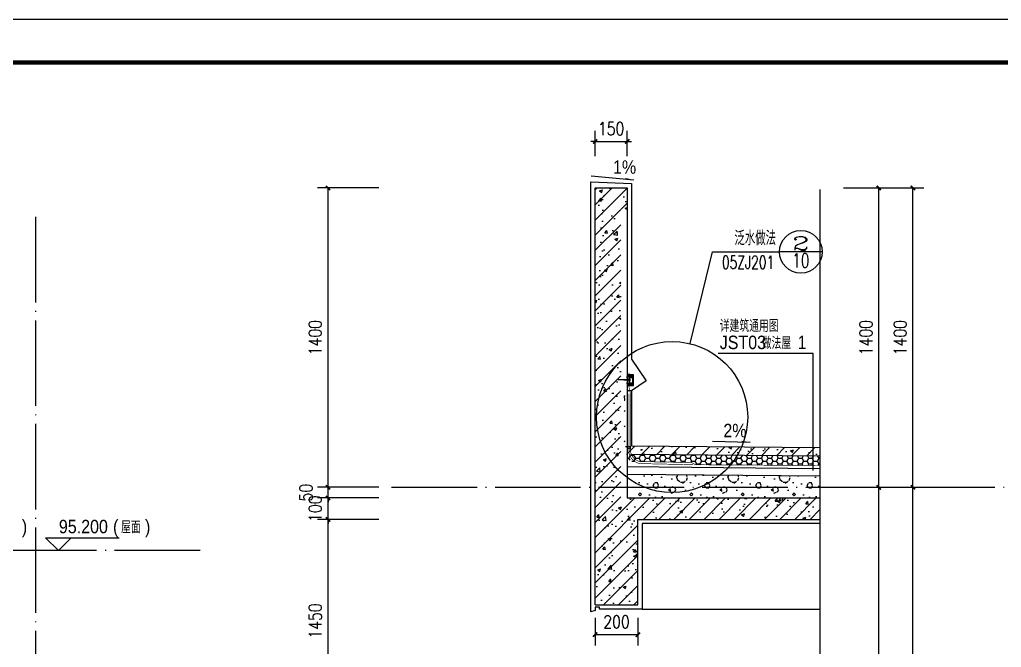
# Model space of a CAD drawing. Extents: x 718358 to 1668613, y -348838 to -159582.
# Drawn here: x 841921 to 846510, y -339893 to -336958 of the extents above; entities that cross this region are included whole.
import ezdxf
from ezdxf.enums import TextEntityAlignment as Align

# ---------------------------------------------------------------- set-up
doc = ezdxf.new("R2010")
doc.units = 0
doc.header["$LTSCALE"] = 1000
doc.linetypes.add('DASH', pattern=[0.35, 0.25, -0.1])
doc.linetypes.add('DOTE', pattern=[2.42, 2, -0.2, 0.02, -0.2])
for name, color, linetype in [('建-可见线', 7, 'Continuous'), ('建-图例填充', 251, 'Continuous'), ('建-图框', 4, 'Continuous'), ('建-墙体', 2, 'Continuous'), ('建-尺寸', 73, 'Continuous'), ('建-引出', 3, 'Continuous'), ('建-标高', 3, 'Continuous'), ('建-符号', 3, 'Continuous'), ('建-索引', 3, 'Continuous'), ('建-轮廓线', 7, 'Continuous'), ('建-轴网', 14, 'DOTE'), ('建-阳台', 5, 'Continuous')]:
    doc.layers.add(name, color=color, linetype=linetype)
doc.styles.add('_TCH_DIM', font='gt单线西文.shx', dxfattribs={"width": 0.8, "bigfont": 'gt单线中文.shx'})
doc.styles.add('_TCH_LABEL', font='COMPLEX', dxfattribs={"bigfont": 'GBCBIG'})
doc.styles.add('DIM_FONT', font='SIMPLEX.shx', dxfattribs={"width": 0.8, "bigfont": 'GBCBIG.shx'})
doc.dimstyles.new('DIMN20', dxfattribs={"dimscale": 0.2, "dimtxt": 300, "dimasz": 100, "dimexe": 250, "dimexo": 300, "dimgap": 150, "dimtad": 1, "dimdec": 0, "dimzin": 0, "dimdsep": 46, "dimtxsty": 'DIM_FONT', "dimblk": 'ARCHTICK', "dimcen": 0.09, "dimdle": 1, "dimclrt": 7, "dimazin": 2, "dimtfac": 1, "dimtdec": 0, "dimtix": 1, "dimtmove": 2, "dimatfit": 3, "dimldrblk": 'ARCHTICK', "dimfxl": 1, "dimtolj": 1, "dimtzin": 0, "dimarcsym": 0})

# ---------------------------------------------------------------- blocks, each defined once
blk = doc.blocks.new('d')
at = {"layer": '建-可见线', "color": 1, "ltscale": 0.0001}
for p in [(463200.5, 75059.6), (463200.5, 75056)]:
    blk.add_line(p, (463148.4, 75057.8), dxfattribs=at)
at = {"layer": '建-可见线', "color": 1}
for points in [[(463190.1, 75036.7), (463190.1, 75031.7), (463220, 75031.7), (463220, 75081.7), (463190.1, 75081.7), (463190.1, 75076.7), (463215, 75076.7), (463215, 75036.7)], [(463200.5, 75063.8), (463202.3, 75063.8), (463202.3, 75051.7), (463200.5, 75051.7)]]:
    blk.add_lwpolyline(points, close=True, dxfattribs=at)
blk.add_lwpolyline([(463198.7, 75049.7, 0.414214), (463203.7, 75044.7), (463212.2, 75044.7), (463212.2, 75039.7), (463190.5, 75039.7), (463190.5, 75044.7), (463190.7, 75044.7, 0.414214), (463193.7, 75047.7), (463193.7, 75065.4, 0.414214), (463190.7, 75068.4), (463190.5, 75068.4), (463190.5, 75073.4), (463212.2, 75073.4), (463212.2, 75068.4), (463203.7, 75068.4, 0.414214), (463198.7, 75063.4)], format="xyb", close=True, dxfattribs=at)
blk = doc.blocks.new('_ArchTick')
at = {"color": 0, "linetype": 'ByBlock', "const_width": 0.4}
blk.add_lwpolyline([(-0.5, -0.5), (0.5, 0.5)], dxfattribs=at)
blk = doc.blocks.new('*D1774')
at = {"layer": 'Defpoints', "color": 0, "transparency": 16777216}
for p in [(845711.8, -339144.7), (846097.2, -339144.7), (845711.8, -346244.7)]:
    blk.add_point(p, dxfattribs=at)
at = {"layer": '建-尺寸', "color": 0, "lineweight": -2, "transparency": 16777216}
for p, q in [((845771.8, -339144.7), (846147.2, -339144.7)), ((846097.2, -346244.9), (846097.2, -339144.5)), ((845771.8, -346244.7), (846147.2, -346244.7))]:
    blk.add_line(p, q, dxfattribs=at)
at = {"layer": '建-尺寸', "color": 0, "lineweight": -2, "transparency": 16777216, "xscale": 20, "yscale": 20, "zscale": 20}
for p, rotation in [((846097.2, -339144.7), 90), ((846097.2, -346244.7), 270)]:
    blk.add_blockref('_ArchTick', p, dxfattribs=dict(at, rotation=rotation))
at = {"layer": '建-尺寸', "color": 7, "transparency": 16777216, "insert": (846035.2, -342694.7), "char_height": 60, "attachment_point": 5, "rotation": 90, "style": 'DIM_FONT'}
blk.add_mtext('\\A1;祥各栋立面图', dxfattribs=at)
blk = doc.blocks.new('*D1775')
at = {"layer": 'Defpoints', "color": 0, "transparency": 16777216}
for p in [(845711.8, -337744.7), (846097.2, -337744.7), (845711.8, -339144.7)]:
    blk.add_point(p, dxfattribs=at)
at = {"layer": '建-尺寸', "color": 0, "lineweight": -2, "transparency": 16777216}
for p, q in [((845771.8, -337744.7), (846147.2, -337744.7)), ((846097.2, -339144.9), (846097.2, -337744.5)), ((845771.8, -339144.7), (846147.2, -339144.7))]:
    blk.add_line(p, q, dxfattribs=at)
at = {"layer": '建-尺寸', "color": 0, "lineweight": -2, "transparency": 16777216, "xscale": 20, "yscale": 20, "zscale": 20}
for p, rotation in [((846097.2, -337744.7), 90), ((846097.2, -339144.7), 270)]:
    blk.add_blockref('_ArchTick', p, dxfattribs=dict(at, rotation=rotation))
at = {"layer": '建-尺寸', "color": 7, "transparency": 16777216, "insert": (846037.2, -338444.7), "char_height": 60, "attachment_point": 5, "rotation": 90, "style": 'DIM_FONT'}
blk.add_mtext('\\A1;1400', dxfattribs=at)
blk = doc.blocks.new('*D1779')
at = {"layer": 'Defpoints', "color": 0, "transparency": 16777216}
for p in [(845711.8, -339144.7), (845937.2, -339144.7), (845711.8, -341444.7)]:
    blk.add_point(p, dxfattribs=at)
at = {"layer": '建-尺寸', "color": 0, "lineweight": -2, "transparency": 16777216}
for p, q in [((845771.8, -339144.7), (845987.2, -339144.7)), ((845937.2, -341444.9), (845937.2, -339144.5)), ((845771.8, -341444.7), (845987.2, -341444.7))]:
    blk.add_line(p, q, dxfattribs=at)
at = {"layer": '建-尺寸', "color": 0, "lineweight": -2, "transparency": 16777216, "xscale": 20, "yscale": 20, "zscale": 20}
for p, rotation in [((845937.2, -339144.7), 90), ((845937.2, -341444.7), 270)]:
    blk.add_blockref('_ArchTick', p, dxfattribs=dict(at, rotation=rotation))
at = {"layer": '建-尺寸', "color": 7, "transparency": 16777216, "insert": (845877.2, -340294.7), "char_height": 60, "attachment_point": 5, "rotation": 90, "style": 'DIM_FONT'}
blk.add_mtext('\\A1;2800', dxfattribs=at)
blk = doc.blocks.new('*D1780')
at = {"layer": 'Defpoints', "color": 0, "transparency": 16777216}
for p in [(845711.8, -337744.7), (845937.2, -337744.7), (845711.8, -339144.7)]:
    blk.add_point(p, dxfattribs=at)
at = {"layer": '建-尺寸', "color": 0, "lineweight": -2, "transparency": 16777216}
for p, q in [((845771.8, -337744.7), (845987.2, -337744.7)), ((845937.2, -339144.9), (845937.2, -337744.5)), ((845771.8, -339144.7), (845987.2, -339144.7))]:
    blk.add_line(p, q, dxfattribs=at)
at = {"layer": '建-尺寸', "color": 0, "lineweight": -2, "transparency": 16777216, "xscale": 20, "yscale": 20, "zscale": 20}
for p, rotation in [((845937.2, -337744.7), 90), ((845937.2, -339144.7), 270)]:
    blk.add_blockref('_ArchTick', p, dxfattribs=dict(at, rotation=rotation))
at = {"layer": '建-尺寸', "color": 7, "transparency": 16777216, "insert": (845877.2, -338444.7), "char_height": 60, "attachment_point": 5, "rotation": 90, "style": 'DIM_FONT'}
blk.add_mtext('\\A1;1400', dxfattribs=at)
blk = doc.blocks.new('*D1783')
at = {"layer": 'Defpoints', "color": 0, "transparency": 16777216}
for p in [(844611.4, -339694.7), (844811.4, -339694.7), (844811.4, -339833.8)]:
    blk.add_point(p, dxfattribs=at)
at = {"layer": '建-尺寸', "color": 0, "lineweight": -2, "transparency": 16777216}
for p, q in [((844611.4, -339754.7), (844611.4, -339883.8)), ((844811.4, -339754.7), (844811.4, -339883.8)), ((844611.2, -339833.8), (844811.6, -339833.8))]:
    blk.add_line(p, q, dxfattribs=at)
at = {"layer": '建-尺寸', "color": 0, "lineweight": -2, "transparency": 16777216, "xscale": 20, "yscale": 20, "zscale": 20, "rotation": 180}
blk.add_blockref('_ArchTick', (844611.4, -339833.8), dxfattribs=at)
at = {"layer": '建-尺寸', "color": 0, "lineweight": -2, "transparency": 16777216, "xscale": 20, "yscale": 20, "zscale": 20}
blk.add_blockref('_ArchTick', (844811.4, -339833.8), dxfattribs=at)
at = {"layer": '建-尺寸', "color": 7, "transparency": 16777216, "insert": (844711.4, -339773.8), "char_height": 60, "attachment_point": 5, "style": 'DIM_FONT'}
blk.add_mtext('\\A1;200', dxfattribs=at)
blk = doc.blocks.new('*D1794')
at = {"layer": 'Defpoints', "color": 0, "transparency": 16777216}
for p in [(843362.9, -339294.7), (843659.6, -339294.7), (843659.6, -340244.7)]:
    blk.add_point(p, dxfattribs=at)
at = {"layer": '建-尺寸', "color": 0, "lineweight": -2, "transparency": 16777216}
for p, q in [((843599.6, -339294.7), (843312.9, -339294.7)), ((843362.9, -340244.9), (843362.9, -339294.5)), ((843599.6, -340244.7), (843312.9, -340244.7))]:
    blk.add_line(p, q, dxfattribs=at)
at = {"layer": '建-尺寸', "color": 0, "lineweight": -2, "transparency": 16777216, "xscale": 20, "yscale": 20, "zscale": 20}
for p, rotation in [((843362.9, -339294.7), 90), ((843362.9, -340244.7), 270)]:
    blk.add_blockref('_ArchTick', p, dxfattribs=dict(at, rotation=rotation))
at = {"layer": '建-尺寸', "color": 7, "transparency": 16777216, "insert": (843302.9, -339769.7), "char_height": 60, "attachment_point": 5, "rotation": 90, "style": 'DIM_FONT'}
blk.add_mtext('\\A1;1450', dxfattribs=at)
blk = doc.blocks.new('*D1795')
at = {"layer": 'Defpoints', "color": 0, "transparency": 16777216}
for p in [(843362.9, -339194.7), (843659.6, -339194.7), (843659.6, -339294.7)]:
    blk.add_point(p, dxfattribs=at)
at = {"layer": '建-尺寸', "color": 0, "lineweight": -2, "transparency": 16777216}
for p, q in [((843599.6, -339194.7), (843312.9, -339194.7)), ((843362.9, -339194.7), (843362.9, -339174.7)), ((843362.9, -339294.7), (843362.9, -339194.7)), ((843599.6, -339294.7), (843312.9, -339294.7)), ((843362.9, -339294.7), (843362.9, -339314.7))]:
    blk.add_line(p, q, dxfattribs=at)
at = {"layer": '建-尺寸', "color": 0, "lineweight": -2, "transparency": 16777216, "xscale": 20, "yscale": 20, "zscale": 20}
for p, rotation in [((843362.9, -339194.7), 270), ((843362.9, -339294.7), 90)]:
    blk.add_blockref('_ArchTick', p, dxfattribs=dict(at, rotation=rotation))
at = {"layer": '建-尺寸', "color": 7, "transparency": 16777216, "insert": (843302.9, -339244.7), "char_height": 60, "attachment_point": 5, "rotation": 90, "style": 'DIM_FONT'}
blk.add_mtext('\\A1;100', dxfattribs=at)
blk = doc.blocks.new('*D1796')
at = {"layer": 'Defpoints', "color": 0, "transparency": 16777216}
for p in [(843362.9, -339144.7), (843659.6, -339144.7), (843659.6, -339194.7)]:
    blk.add_point(p, dxfattribs=at)
at = {"layer": '建-尺寸', "color": 0, "lineweight": -2, "transparency": 16777216}
for p, q in [((843362.9, -339144.7), (843362.9, -339124.7)), ((843599.6, -339144.7), (843312.9, -339144.7)), ((843362.9, -339194.7), (843362.9, -339144.7)), ((843599.6, -339194.7), (843312.9, -339194.7)), ((843362.9, -339194.7), (843362.9, -339214.7))]:
    blk.add_line(p, q, dxfattribs=at)
at = {"layer": '建-尺寸', "color": 0, "lineweight": -2, "transparency": 16777216, "xscale": 20, "yscale": 20, "zscale": 20}
for p, rotation in [((843362.9, -339144.7), 270), ((843362.9, -339194.7), 90)]:
    blk.add_blockref('_ArchTick', p, dxfattribs=dict(at, rotation=rotation))
at = {"layer": '建-尺寸', "color": 7, "transparency": 16777216, "insert": (843259.9, -339169.7), "char_height": 60, "attachment_point": 5, "rotation": 90, "style": 'DIM_FONT'}
blk.add_mtext('\\A1;50', dxfattribs=at)
blk = doc.blocks.new('*D1797')
at = {"layer": 'Defpoints', "color": 0, "transparency": 16777216}
for p in [(843362.9, -337744.7), (843659.6, -337744.7), (843659.6, -339144.7)]:
    blk.add_point(p, dxfattribs=at)
at = {"layer": '建-尺寸', "color": 0, "lineweight": -2, "transparency": 16777216}
for p, q in [((843599.6, -337744.7), (843312.9, -337744.7)), ((843362.9, -339144.9), (843362.9, -337744.5)), ((843599.6, -339144.7), (843312.9, -339144.7))]:
    blk.add_line(p, q, dxfattribs=at)
at = {"layer": '建-尺寸', "color": 0, "lineweight": -2, "transparency": 16777216, "xscale": 20, "yscale": 20, "zscale": 20}
for p, rotation in [((843362.9, -337744.7), 90), ((843362.9, -339144.7), 270)]:
    blk.add_blockref('_ArchTick', p, dxfattribs=dict(at, rotation=rotation))
at = {"layer": '建-尺寸', "color": 7, "transparency": 16777216, "insert": (843302.9, -338444.7), "char_height": 60, "attachment_point": 5, "rotation": 90, "style": 'DIM_FONT'}
blk.add_mtext('\\A1;1400', dxfattribs=at)
blk = doc.blocks.new('*D2917')
at = {"layer": 'Defpoints', "color": 0, "transparency": 16777216}
for p in [(844761.4, -337527.2), (844611.4, -337656.9), (844761.4, -337656.9)]:
    blk.add_point(p, dxfattribs=at)
at = {"layer": '建-尺寸', "color": 0, "lineweight": -2, "transparency": 16777216}
for p, q in [((844611.4, -337596.9), (844611.4, -337477.2)), ((844761.4, -337596.9), (844761.4, -337477.2)), ((844611.4, -337527.2), (844591.4, -337527.2)), ((844611.4, -337527.2), (844761.4, -337527.2)), ((844761.4, -337527.2), (844781.4, -337527.2))]:
    blk.add_line(p, q, dxfattribs=at)
at = {"layer": '建-尺寸', "color": 0, "lineweight": -2, "transparency": 16777216, "xscale": 20, "yscale": 20, "zscale": 20}
blk.add_blockref('_ArchTick', (844611.4, -337527.2), dxfattribs=at)
at = {"layer": '建-尺寸', "color": 0, "lineweight": -2, "transparency": 16777216, "xscale": 20, "yscale": 20, "zscale": 20, "rotation": 180}
blk.add_blockref('_ArchTick', (844761.4, -337527.2), dxfattribs=at)
at = {"layer": '建-尺寸', "color": 7, "transparency": 16777216, "insert": (844686.4, -337467.2), "char_height": 60, "attachment_point": 5, "style": 'DIM_FONT'}
blk.add_mtext('\\A1;150', dxfattribs=at)

msp = doc.modelspace()

# ---------------------------------------------------------------- hatches: boundary and pattern name
at = {"layer": '建-图例填充'}
h = msp.add_hatch(dxfattribs=at)
h.set_pattern_fill('钢筋混凝土', color=256, scale=20, style=0)
h.set_pattern_definition([(45, (-71003.537, 7685.636), (-35.355339, 35.355339), []), (50, (-71003.54, 7685.64), (143.452037, -12.550427), [15, -165]), (355, (-71003.54, 7685.64), (-27.750267, 150.438427), [12, -132]), (100.4514, (-70991.58, 7684.59), (115.701876, 137.887908), [12.748038, -140.228422]), (46.1842, (-71003.54, 7725.64), (213.44821, -33.103803), [22.5, -247.5]), (96.6356, (-70985.75, 7722.88), (186.93254, 194.823574), [19.12206, -210.3426]), (351.1842, (-71003.54, 7725.64), (186.93239, 194.82372), [18, -198]), (21, (-70983.54, 7715.64), (119.38141, -80.523778), [15, -165]), (326, (-70983.54, 7715.64), (48.663066, 145.03001), [12, -132]), (71.4514, (-70973.59, 7708.93), (168.044526, 64.5061), [12.748038, -140.228422]), (37.5, (-71003.537, 7685.636), (2.431971, 66.5787708), [0, -130.4, 0, -134, 0, -132.5]), (7.5, (-71003.54, 7685.636), (52.6139075, 78.8823424), [0, -76.4, 0, -127.4, 0, -50.5]), (327.5, (-71048.14, 7685.636), (106.7644872, -4.5109743), [0, -50, 0, -156, 0, -207]), (317.5, (-71068.14, 7685.64), (116.637234, 20.0209965), [0, -65, 0, -103.6, 0, -147])])
h.paths.add_polyline_path([(844761.4, -337844.7), (844761.4, -337744.7), (844611.4, -337744.7), (844611.4, -339694.7), (844811.4, -339694.7), (844811.4, -339294.7), (845661.6, -339294.7), (845661.6, -339194.7), (844731.4, -339194.7), (844731.4, -339194.7), (844731.4, -339194.7), (844731.4, -337844.7)])
h = msp.add_hatch(dxfattribs=at)
h.set_pattern_fill('钢筋混凝土', color=256, scale=20, style=0)
h.set_pattern_definition([(45, (290922.39, -278846.113), (-35.355339, 35.355339), []), (50, (290922.39, -278846.11), (143.452037, -12.550427), [15, -165]), (355, (290922.39, -278846.11), (-27.750267, 150.438427), [12, -132]), (100.4514, (290934.34, -278847.16), (115.701876, 137.88791), [12.748038, -140.228422]), (46.1842, (290922.39, -278806.11), (213.44821, -33.103803), [22.5, -247.5]), (96.6356, (290940.18, -278808.87), (186.93254, 194.823574), [19.12206, -210.3426]), (351.1842, (290922.39, -278806.11), (186.93239, 194.82372), [18, -198]), (21, (290942.39, -278816.11), (119.38141, -80.523778), [15, -165]), (326, (290942.39, -278816.11), (48.663066, 145.03001), [12, -132]), (71.4514, (290952.34, -278822.82), (168.044526, 64.5061), [12.748038, -140.228422]), (37.5, (290922.39, -278846.113), (2.431971, 66.578771), [0, -130.4, 0, -134, 0, -132.5]), (7.5, (290922.39, -278846.11), (52.6139075, 78.882342), [0, -76.4, 0, -127.4, 0, -50.5]), (327.5, (290877.79, -278846.113), (106.764487, -4.5109743), [0, -50, 0, -156, 0, -207]), (317.5, (290857.79, -278846.11), (116.637234, 20.020996), [0, -65, 0, -103.6, 0, -147])])
edge = h.paths.add_edge_path()
edge.add_line((845661.6, -338999.1), (845661.6, -338959.1))
edge.add_line((845661.6, -338959.1), (844751.4, -338951.4))
edge.add_line((844751.4, -338951.4), (844751.4, -338682.9))
edge.add_line((844751.4, -338682.9), (844743.4, -338682.9))
edge.add_line((844743.4, -338682.9), (844747.4, -338700.9))
edge.add_line((844747.4, -338700.9), (844747.4, -338965.9))
edge.add_arc((844800.4, -338971.4), 53.3, 174.0788, 202.0274)
edge.add_line((844751, -338991.4), (845661.6, -338999.1))
h = msp.add_hatch(dxfattribs=at)
h.set_pattern_fill('HONEY', color=256, scale=10, style=0)
h.set_pattern_definition([(0, (290922.389, -278846.113), (23.8125, 13.74815), [15.875, -31.75]), (120, (290922.389, -278846.113), (-23.81249716, 13.74815493), [15.875, -31.75]), (60, (290922.389, -278846.113), (2.84e-06, 27.49630493), [-31.75, 15.875])])
edge = h.paths.add_edge_path()
edge.add_line((845661.6, -339042.8), (845661.6, -338999.1))
edge.add_line((845661.6, -338999.1), (844751, -338991.4))
edge.add_arc((844800.4, -338971.4), 53.3, 202.0274, 265.4088)
edge.add_line((844796.2, -339024.5), (845061.3, -339028.8))
edge.add_line((845061.3, -339028.8), (845081.2, -339039.3))
edge.add_line((845081.2, -339039.3), (845661.6, -339042.8))
h = msp.add_hatch(dxfattribs=at)
h.set_pattern_fill('加气混凝土', color=256, scale=20, style=0)
h.set_pattern_definition([(0, (290993.2, -278919.31), (120, 240), [0, -240]), (0, (290852.8, -278951.71), (120, 240), [0, -240]), (0, (290930.8, -278954.11), (120, 240), [0, -240]), (0, (291016, -278883.31), (120, 240), [0, -240]), (0, (290916.4, -278966.11), (120, 240), [0, -240]), (0, (291040, -278732.11), (120, 240), [0, -240]), (0, (290966.8, -278751.31), (120, 240), [0, -240]), (0, (291005.2, -278781.31), (120, 240), [0, -240]), (0, (290809.6, -278786.11), (120, 240), [0, -240]), (0, (290927.2, -278796.91), (120, 240), [0, -240]), (0, (290881.6, -278858.11), (120, 240), [0, -240]), (0, (290884, -278948.11), (120, 240), [0, -240]), (0, (290974, -278957.71), (120, 240), [0, -240]), (0, (291040, -278852.11), (120, 240), [0, -240]), (0, (290815.6, -278889.31), (120, 240), [0, -240]), (0, (290836, -278848.51), (120, 240), [0, -240]), (0, (290929.6, -278865.31), (120, 240), [0, -240]), (0, (290896, -278900.11), (120, 240), [0, -240]), (0, (290876.8, -278820.91), (120, 240), [0, -240]), (0, (290906.8, -278730.91), (120, 240), [0, -240]), (0, (290825.2, -278939.71), (120, 240), [0, -240]), (0, (290957.2, -278780.11), (120, 240), [0, -240]), (0, (290845.6, -278776.51), (120, 240), [0, -240]), (0, (290826.4, -278745.31), (120, 240), [0, -240]), (130.601294, (291025.246, -278807.256), (-599.99999337, 720.00000315), [10.53662, -4414.8444]), (18.434949, (291008.103, -278802.684), (599.9999978, 239.9999982), [10.8421, -1507.05116]), (90, (291008.1, -278812.97), (120, 240), [10.28571, -469.71426]), (161.565051, (291018.39, -278816.4), (-600.000003, 239.999982), [10.8421, -1507.05116]), (53.130102, (291018.39, -278816.4), (120.0000002, 240), [11.42857, -1188.5714]), (135, (291027.53, -278938.68), (-120.000015, 239.999984), [9.69746, -669.12504]), (45, (291013.82, -278938.68), (119.999999, 239.999999), [9.69746, -669.12504]), (135, (291020.675, -278945.54), (-120.000015, 239.999984), [9.69746, -669.12504]), (45, (291020.675, -278945.54), (119.999999, 239.999999), [9.69746, -669.12504]), (116.56505, (290912.1, -278777.54), (-2e-05, 479.99999), [12.77753, -255.5506]), (180, (290906.4, -278766.11), (-120, 240), [13.71429, -226.2857]), (63.43495, (290886.96, -278777.54), (1e-06, 480), [12.77753, -255.5506]), (116.56505, (290892.67, -278788.97), (-2e-05, 479.99999), [12.77753, -255.5506]), (0, (290892.67, -278788.97), (120, 240), [13.71429, -226.2857]), (63.43495, (290906.39, -278788.97), (1e-06, 480), [12.77753, -255.5506]), (107.102728, (291002.389, -278858.684), (-359.99998624, 1200.00000194), [15.54454, -6513.161]), (143.972626, (290997.817, -278843.827), (-2279.9999711, 1679.9999981), [15.54454, -3248.808]), (180, (290985.25, -278834.68), (-120, 240), [14.85714, -225.14284]), (36.0273733, (290957.817, -278843.827), (2279.99998315, 1679.9999819), [15.54454, -3248.808]), (71.565051, (290953.246, -278857.54), (360.0000018, 1199.999998), [14.45613, -1503.43712]), (107.102728, (290957.8175, -278872.3985), (-359.99998624, 1200.00000194), [15.54454, -6513.161]), (143.972626, (290970.389, -278881.541), (-2279.9999711, 1679.9999981), [15.54454, -3248.808]), (0, (290970.4, -278881.54), (120, 240), [14.85714, -225.14284]), (36.0273733, (290985.246, -278881.541), (2279.99998315, 1679.9999819), [15.54454, -3248.808]), (71.565051, (290997.817, -278872.4), (360.0000018, 1199.999998), [14.45613, -1503.43712]), (150.255118, (291004.675, -278746.684), (-360.0000009, 239.999997), [9.21401, -1925.72784]), (90, (290996.67, -278751.26), (120, 240), [9.14286, -470.8571]), (29.744881, (290996.675, -278751.256), (360.0000002, 239.9999989), [9.21401, -1925.72784]), (116.56505, (290948.67, -278916.97), (-2e-05, 479.99999), [12.77753, -255.5506]), (168.690067, (290942.96, -278905.541), (-1080.0000008, 239.999994), [11.6549, -2435.8742]), (41.185925, (290922.389, -278911.256), (2999.99998182, 2639.99997692), [12.14874, -5090.3208]), (90, (290922.39, -278922.68), (120, 240), [11.42857, -468.5714]), (138.814074, (290931.532, -278930.684), (-2999.99994668, 2640.00001681), [12.14874, -5090.3208]), (16.6992442, (290931.532, -278930.684), (3959.9999702, 1199.99998743), [11.93178, -4999.415]), (60.945396, (290942.96, -278927.256), (119.99999968, 239.99999788), [11.76643, -4930.1358]), (109.983106, (290848.103, -278816.398), (-600.00000226, 1679.99999555), [13.3768, -5604.879]), (155.556045, (290843.532, -278803.827), (-1560.00000595, 719.99998504), [13.80919, -5786.0526]), (24.4439547, (290818.389, -278803.827), (1560.00000078, 719.99999654), [13.80919, -5786.0526]), (70.0168934, (290813.817, -278816.398), (600.0000018, 1679.99999583), [13.3768, -5604.879]), (109.983106, (290818.389, -278828.97), (-600.00000226, 1679.99999555), [13.3768, -5604.879]), (160.016893, (290830.96, -278833.541), (-600.00000035, 239.9999891), [13.3768, -2795.751]), (19.9831065, (290830.96, -278833.541), (599.9999967, 239.9999996), [13.3768, -2795.751]), (70.0168934, (290843.532, -278828.97), (600.0000018, 1679.99999583), [13.3768, -5604.879]), (122.005383, (290937.246, -278838.113), (-120.0000161, 239.9999877), [10.78169, -2253.3736]), (18.434949, (290921.246, -278832.4), (599.9999978, 239.9999982), [10.8421, -1507.05116]), (90, (290921.25, -278842.68), (120, 240), [10.28571, -469.71426]), (161.565051, (290931.53, -278846.113), (-600.000003, 239.999982), [10.8421, -1507.05116]), (54.4623222, (290931.532, -278846.113), (839.9999988, 1199.9999982), [9.83123, -4119.2846]), (116.56505, (290867.53, -278896.4), (-2e-05, 479.99999), [12.77753, -255.5506]), (180, (290861.82, -278884.97), (-120, 240), [12.57143, -227.42856]), (59.0362434, (290842.389, -278896.398), (120.0000004, 239.9999988), [13.32789, -2785.5288]), (120.963756, (290849.246, -278907.827), (-120.0000164, 239.999989), [13.32789, -2785.5288]), (0, (290849.25, -278907.83), (120, 240), [12.57143, -227.42856]), (63.43495, (290861.82, -278907.83), (1e-06, 480), [12.77753, -255.5506])])
h.paths.add_polyline_path([(845661.6, -339194.7), (845661.6, -339092.2), (844811.4, -339084.5), (844811.4, -339194.7)])
at = {"layer": '建-符号'}
for points in [[(844792.4, -337707.2), (844752.6, -337703.4), (844753.1, -337698.1)], [(845336, -338933.5), (845296, -338932.5), (845296.2, -338927.2)]]:
    msp.add_hatch(color=256, dxfattribs=at).paths.add_polyline_path(points)

# ---------------------------------------------------------------- linework, layer by layer
at = {"layer": '建-可见线'}
msp.add_line((844781.4, -338692.9), (844761.4, -338692.9), dxfattribs=at)
at = {"layer": '建-可见线', "color": 1}
for p, q in [((845661.6, -338999.1), (844781, -338991.4)), ((845661.6, -339057.7), (844761.4, -339049.6)), ((845661.6, -339092.6), (844761.4, -339084.5))]:
    msp.add_line(p, q, dxfattribs=at)
at = {"layer": '建-可见线'}
for points in [[(845661.6, -339314.7), (844831.4, -339314.7), (844831.4, -339714.7), (844631.4, -339714.7), (844631.4, -339704.7), (844611.4, -339704.7), (844611.4, -339714.7), (844611.4, -339721.2), (844591.4, -339726.4), (844591.4, -337716), (844781.4, -337724.7), (844781.4, -338545.9)], [(844781.4, -338545.9), (844849.4, -338646.4), (844781.4, -338692.9)], [(844781.4, -338692.9), (844781.4, -338951.4), (845661.6, -338959.1)]]:
    msp.add_lwpolyline(points, dxfattribs=at)
at = {"layer": '建-可见线', "color": 1, "linetype": 'DASH', "ltscale": 0.1, "const_width": 3, "elevation": 0}
for points in [[(844769.4, -338608.3), (844769.4, -338674.4), (844777.4, -338710.9), (844777.4, -338965.9, 0.421029), (844826.2, -339024.5), (845061.3, -339028.8), (845081.2, -339039.3), (845661.6, -339042.8)], [(844769.4, -338706.2), (844769.4, -338965.9, 0.425737), (844826.1, -339033.9), (845069.4, -339039)]]:
    msp.add_lwpolyline(points, format="xyb", dxfattribs=at)
at = {"layer": '建-图框'}
msp.add_lwpolyline([(835227.9, -348837.6), (852047.9, -348837.6), (852047.9, -336957.6), (835227.9, -336957.6)], close=True, dxfattribs=at)
at = {"layer": '建-图框', "const_width": 20}
msp.add_lwpolyline([(835727.9, -348637.6), (851847.9, -348637.6), (851847.9, -337157.6), (835727.9, -337157.6)], close=True, dxfattribs=at)
at = {"layer": '建-墙体'}
for p, q in [((844611.4, -339694.7), (844611.4, -337744.7)), ((844611.4, -337744.7), (844761.4, -337744.7)), ((844761.4, -337744.7), (844761.4, -339194.7)), ((844761.4, -339194.7), (845661.6, -339194.7)), ((844761.4, -339194.7), (845661.6, -339194.7)), ((844811.4, -339294.7), (845661.6, -339294.7)), ((844811.4, -339694.7), (844811.4, -339294.7)), ((844611.4, -339694.7), (844811.4, -339694.7))]:
    msp.add_line(p, q, dxfattribs=at)
msp.add_lwpolyline([(844761.4, -338704.7), (844761.4, -338704.7), (844761.4, -339194.7), (845661.6, -339194.7)], dxfattribs=at)
at = {"layer": '建-引出'}
for p, q in [((845630.5, -338519.5), (845187, -338519.5)), ((845630.5, -339065.5), (845630.5, -338519.5))]:
    msp.add_line(p, q, dxfattribs=at)
at = {"layer": '建-标高'}
for p, q in [((842102.4, -339440.7), (842042.4, -339380.7)), ((842042.4, -339380.7), (842386.4, -339380.7)), ((842102.4, -339440.7), (842162.4, -339380.7))]:
    msp.add_line(p, q, dxfattribs=at)
at = {"layer": '建-符号'}
for points in [[(844593.5, -337688.6), (844792.4, -337707.2)], [(845661.6, -337752.8), (845661.6, -342087.6), (845703.6, -342102.9), (845619.6, -342117.7), (845661.6, -342132.6), (845661.6, -346467.4)], [(845159.9, -338929.1), (845336, -338933.5)]]:
    msp.add_lwpolyline(points, dxfattribs=at)
at = {"layer": '建-索引'}
for p, q in [((845055.4, -338472.8), (845160.6, -338043.6)), ((845160.6, -338043.6), (845472.8, -338043.6)), ((845672.8, -338043.6), (845472.8, -338043.6))]:
    msp.add_line(p, q, dxfattribs=at)
for centre, radius in [((845572.8, -338043.6), 100), ((844971.2, -338816), 353.3)]:
    msp.add_circle(centre, radius, dxfattribs=at)
at = {"layer": '建-轮廓线', "color": 253}
msp.add_line((844831.4, -339714.7), (845661.6, -339714.7), dxfattribs=at)
at = {"layer": '建-轴网', "ltscale": 0.2}
for p, q in [((841997, -346992.1), (841997, -337845.6)), ((843659.6, -339144.7), (851598.1, -339144.7)), ((842765.3, -339440.7), (836685, -339440.7))]:
    msp.add_line(p, q, dxfattribs=at)

# ---------------------------------------------------------------- block references
at = {"layer": '建-阳台'}
msp.add_blockref('d', (381571.3, -413700.5), dxfattribs=at)

# ---------------------------------------------------------------- texts
at = {"layer": '建-引出', "style": '_TCH_DIM'}
for s, height, width, p in [('详建筑通用图', 57.32, 0.8, (845193.9, -338418.5)), ('JST03', 63, 0.888889, (845193.9, -338498.5)), ('做法屋', 57.32, 0.8, (845390.2, -338498.5)), ('1', 63, 0.888889, (845558.2, -338498.5))]:
    msp.add_text(s, height=height, dxfattribs=dict(at, width=width)).set_placement(p)
at = {"layer": '建-标高', "style": '_TCH_DIM'}
for s, height, width, p in [(')', 63, 0.888889, (841931.5, -339359.7)), ('95.200', 63, 0.888889, (842104.8, -339359.7)), ('(', 63, 0.888889, (842358, -339359.7)), ('屋面', 57.32, 0.8, (842395.4, -339359.7)), (')', 63, 0.888889, (842507.4, -339359.7))]:
    msp.add_text(s, height=height, dxfattribs=dict(at, width=width)).set_placement(p)
at = {"layer": '建-符号', "style": '_TCH_DIM', "width": 0.888889}
for s, p in [('1%', (844695, -337678.6)), ('2%', (845210.9, -338910.8))]:
    msp.add_text(s, height=63, dxfattribs=at).set_placement(p)
at = {"layer": '建-索引', "style": '_TCH_LABEL'}
msp.add_text('泛水做法', height=67.52, dxfattribs=at).set_placement((845262.6, -338012.9))
for s, width, p, p2 in [('2', 1.875, (845532.5, -338035.6), (845613, -338035.6)), ('10', 0.905172, (845532.5, -338116.1), (845613, -338116.1))]:
    msp.add_text(s, height=64.4, dxfattribs=dict(at, width=width)).set_placement(p, p2, align=Align.FIT)
at = {"layer": '建-索引', "style": '_TCH_LABEL', "width": 0.705882}
msp.add_text('05ZJ201', height=59.5, dxfattribs=at).set_placement((845203.8, -338122.5))

# ---------------------------------------------------------------- dimensions: what is measured, and where the dimension line sits
at = {"layer": '建-尺寸'}
for p1, p2, distance, picture, middle in [((844611.4, -337656.9), (844761.4, -337656.9), 129.7, '*D2917', (844686.4, -337467.2)), ((843659.6, -339144.7), (843659.6, -337744.7), 296.7, '*D1797', (843302.9, -338444.7)), ((845711.8, -339144.7), (845711.8, -337744.7), -385.4, '*D1775', (846037.2, -338444.7)), ((845711.8, -339144.7), (845711.8, -337744.7), -225.4, '*D1780', (845877.2, -338444.7)), ((843659.6, -339294.7), (843659.6, -339194.7), 296.7, '*D1795', (843302.9, -339244.7)), ((844611.4, -339694.7), (844811.4, -339694.7), -139.1, '*D1783', (844711.4, -339773.8))]:
    dim = msp.add_aligned_dim(p1=p1, p2=p2, distance=distance, dimstyle='DIMN20', dxfattribs=at)
    dim.commit()
    dim.dimension.update_dxf_attribs({"geometry": picture, "text_midpoint": middle})
dim = msp.add_linear_dim(base=(843362.9, -339144.7), p1=(843659.6, -339194.7), p2=(843659.6, -339144.7), angle=90, dimstyle='DIMN20', dxfattribs=at)
dim.commit()
dim.dimension.update_dxf_attribs({"geometry": '*D1796', "text_midpoint": (843259.9, -339169.7), "dimtype": 161})
for p1, p2, distance, text, picture, middle in [((845711.8, -346244.7), (845711.8, -339144.7), -385.4, '祥各栋立面图', '*D1774', (846035.2, -342694.7)), ((845711.8, -341444.7), (845711.8, -339144.7), -225.4, '2800', '*D1779', (845877.2, -340294.7)), ((843659.6, -340244.7), (843659.6, -339294.7), 296.7, '1450', '*D1794', (843302.9, -339769.7))]:
    dim = msp.add_aligned_dim(p1=p1, p2=p2, distance=distance, text=text, dimstyle='DIMN20', dxfattribs=at)
    dim.commit()
    dim.dimension.update_dxf_attribs({"geometry": picture, "text_midpoint": middle})

doc.saveas('drawing.dxf')
